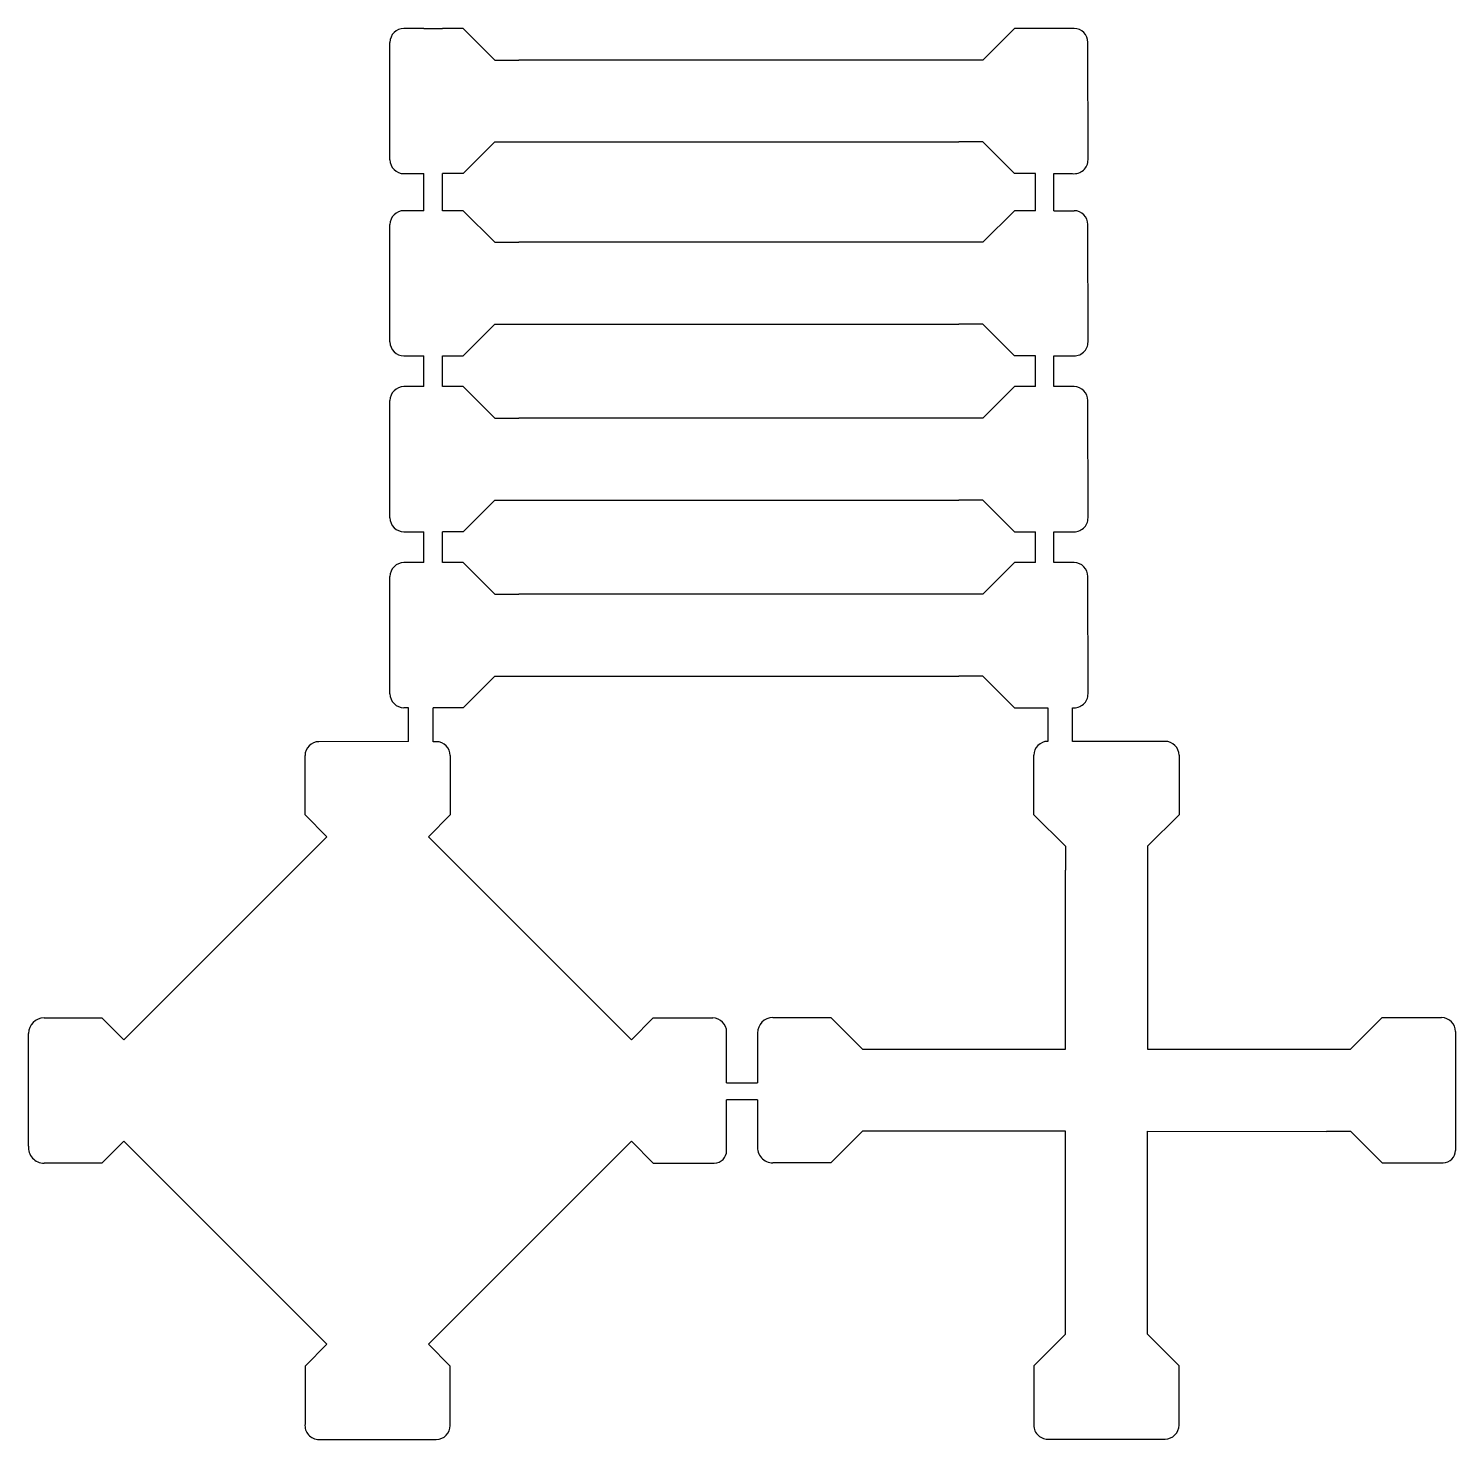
# Model space of a CAD drawing. Header units: millimetres. Extents: x 0 to 92.4, y 0 to 91.4.
import ezdxf

# ---------------------------------------------------------------- set-up
doc = ezdxf.new("R2010")
doc.units = ezdxf.units.MM
doc.layers.get('0').update_dxf_attribs({"lineweight": 25, "true_color": 0xffffff})

msp = doc.modelspace()

# ---------------------------------------------------------------- linework, layer by layer
for p, q in [((25.598, 91.4), (24.298, 91.4)), ((25.598, 91.4), (26.798, 91.4)), ((28.148, 91.4), (26.798, 91.4)), ((28.148, 91.4), (30.198, 89.35)), ((63.848, 91.4), (61.798, 89.35)), ((67.698, 91.4), (63.848, 91.4)), ((23.398, 82.9), (23.398, 90.5)), ((68.604, 82.9), (68.598, 90.5)), ((30.198, 89.35), (31.748, 89.35)), ((60.248, 89.35), (31.748, 89.35)), ((61.798, 89.35), (60.248, 89.35)), ((28.148, 82), (30.198, 84.05)), ((30.198, 84.05), (31.748, 84.05)), ((31.748, 84.05), (60.248, 84.05)), ((61.798, 84.05), (60.248, 84.05)), ((63.848, 82), (61.798, 84.05)), ((24.298, 82), (25.598, 82)), ((25.598, 79.6), (25.598, 82)), ((28.148, 82), (26.798, 82)), ((26.798, 79.6), (26.798, 82)), ((65.198, 82), (63.848, 82)), ((65.198, 79.6), (65.198, 82)), ((66.398, 79.6), (66.398, 82)), ((66.398, 82), (67.598, 82)), ((25.598, 79.6), (24.298, 79.6)), ((28.148, 79.6), (26.798, 79.6)), ((28.148, 79.6), (30.198, 77.55)), ((63.848, 79.6), (61.798, 77.55)), ((65.198, 79.6), (63.848, 79.6)), ((66.398, 79.6), (67.698, 79.6)), ((23.398, 71.1), (23.398, 78.7)), ((68.604, 71.1), (68.598, 78.7)), ((30.198, 77.55), (31.748, 77.55)), ((60.248, 77.55), (31.748, 77.55)), ((61.798, 77.55), (60.248, 77.55)), ((28.148, 70.2), (30.198, 72.25)), ((30.198, 72.25), (31.748, 72.25)), ((31.748, 72.25), (60.248, 72.25)), ((61.798, 72.25), (60.248, 72.25)), ((63.848, 70.2), (61.798, 72.25)), ((24.298, 70.2), (25.598, 70.2)), ((25.598, 68.2), (25.598, 70.2)), ((26.798, 70.2), (28.148, 70.2)), ((26.798, 68.2), (26.798, 70.2)), ((65.198, 70.2), (63.848, 70.2)), ((65.198, 68.2), (65.198, 70.2)), ((66.398, 68.2), (66.398, 70.2)), ((66.398, 70.2), (67.598, 70.2)), ((25.598, 68.2), (24.298, 68.2)), ((28.148, 68.2), (26.798, 68.2)), ((28.148, 68.2), (30.198, 66.15)), ((63.848, 68.2), (61.798, 66.15)), ((65.198, 68.2), (63.848, 68.2)), ((67.698, 68.2), (66.398, 68.2)), ((23.398, 59.7), (23.398, 67.3)), ((68.604, 59.7), (68.598, 67.3)), ((30.198, 66.15), (31.748, 66.15)), ((60.248, 66.15), (31.748, 66.15)), ((61.798, 66.15), (60.248, 66.15)), ((28.148, 58.8), (30.198, 60.85)), ((30.198, 60.85), (31.748, 60.85)), ((31.748, 60.85), (60.248, 60.85)), ((61.798, 60.85), (60.248, 60.85)), ((63.848, 58.8), (61.798, 60.85)), ((24.298, 58.8), (25.598, 58.8)), ((25.598, 56.8), (25.598, 58.8)), ((28.148, 58.8), (26.798, 58.8)), ((26.798, 56.8), (26.798, 58.8)), ((63.848, 58.8), (65.198, 58.8)), ((65.198, 56.8), (65.198, 58.8)), ((66.398, 56.8), (66.398, 58.8)), ((66.398, 58.8), (67.598, 58.8)), ((25.598, 56.8), (24.298, 56.8)), ((28.148, 56.8), (26.798, 56.8)), ((28.148, 56.8), (30.198, 54.75)), ((63.848, 56.8), (61.798, 54.75)), ((65.198, 56.8), (63.848, 56.8)), ((67.698, 56.8), (66.398, 56.8)), ((23.398, 48.3), (23.398, 55.9)), ((68.604, 48.3), (68.598, 55.9)), ((30.198, 54.75), (31.748, 54.75)), ((60.248, 54.75), (31.748, 54.75)), ((61.798, 54.75), (60.248, 54.75)), ((28.148, 47.4), (30.198, 49.45)), ((30.198, 49.45), (31.748, 49.45)), ((31.748, 49.45), (60.248, 49.45)), ((61.798, 49.45), (60.248, 49.45)), ((63.848, 47.4), (61.798, 49.45)), ((24.597, 47.384), (24.298, 47.4)), ((24.597, 45.205), (24.597, 47.384)), ((28.148, 47.4), (26.198, 47.384)), ((26.2, 45.2), (26.198, 47.384)), ((63.848, 47.4), (65.997, 47.4)), ((65.997, 47.4), (65.997, 45.221)), ((67.6, 45.216), (67.598, 47.4)), ((24.597, 45.205), (18.8, 45.2)), ((26.4, 45.2), (26.2, 45.2)), ((73.597, 45.221), (67.6, 45.216)), ((17.9, 40.45), (17.9, 44.3)), ((27.3, 44.3), (27.3, 40.45)), ((65.097, 40.471), (65.097, 44.321)), ((74.497, 44.321), (74.497, 40.471)), ((17.9, 40.45), (19.311, 39.039)), ((25.889, 39.039), (27.3, 40.45)), ((65.097, 40.471), (67.147, 38.421)), ((74.497, 40.471), (72.447, 38.421)), ((18.537, 38.265), (19.311, 39.039)), ((25.889, 39.039), (38.265, 26.664)), ((6.936, 26.664), (18.537, 38.265)), ((67.147, 38.421), (67.147, 36.871)), ((72.447, 38.421), (72.447, 36.871)), ((67.147, 25.271), (67.147, 36.871)), ((72.447, 36.871), (72.447, 25.271)), ((1, 27.3), (4.75, 27.3)), ((4.75, 27.3), (6.161, 25.889)), ((40.45, 27.3), (39.039, 25.889)), ((40.45, 27.3), (44.3, 27.3)), ((48.197, 27.321), (51.947, 27.321)), ((51.947, 27.321), (53.997, 25.271)), ((87.647, 27.321), (85.596, 25.27)), ((87.647, 27.321), (91.497, 27.321)), ((0, 19), (0, 26.3)), ((6.936, 26.664), (6.161, 25.889)), ((38.265, 26.664), (39.039, 25.889)), ((45.2, 23.1), (45.2, 26.4)), ((47.197, 26.321), (47.197, 23.1)), ((92.397, 26.421), (92.397, 18.721)), ((53.997, 25.271), (55.547, 25.271)), ((55.547, 25.271), (67.147, 25.271)), ((72.447, 25.271), (85.596, 25.27)), ((45.2, 23.1), (47.197, 23.1)), ((47.2, 22), (45.2, 22)), ((45.2, 18.7), (45.2, 22)), ((47.2, 22), (47.197, 19.021)), ((51.947, 17.921), (53.997, 19.971)), ((55.547, 19.971), (53.997, 19.971)), ((67.147, 19.962), (55.547, 19.971)), ((67.147, 6.821), (67.147, 19.962)), ((72.447, 19.958), (84.047, 19.949)), ((72.447, 6.821), (72.447, 19.958)), ((85.622, 19.946), (84.047, 19.949)), ((87.647, 17.921), (85.622, 19.946)), ((6.161, 19.311), (4.75, 17.9)), ((6.936, 18.536), (6.161, 19.311)), ((6.936, 18.536), (18.536, 6.936)), ((38.252, 18.524), (26.664, 6.936)), ((38.252, 18.524), (39.039, 19.311)), ((40.45, 17.9), (39.039, 19.311)), ((4.75, 17.9), (1, 17.895)), ((40.45, 17.9), (44.4, 17.9)), ((51.947, 17.921), (48.197, 17.916)), ((87.647, 17.921), (91.597, 17.921)), ((18.536, 6.936), (19.311, 6.161)), ((26.664, 6.936), (25.889, 6.161)), ((65.097, 4.771), (67.147, 6.821)), ((74.497, 4.771), (72.447, 6.821)), ((19.311, 6.161), (17.9, 4.75)), ((27.3, 4.75), (25.889, 6.161)), ((17.9, 4.75), (17.9, 1)), ((27.3, 0.9), (27.3, 4.75)), ((65.097, 4.771), (65.097, 1.021)), ((74.497, 0.921), (74.497, 4.771)), ((18.8, -0.006), (26.4, 0)), ((65.997, 0.016), (73.597, 0.021))]:
    msp.add_line(p, q)
for centre, radius, start, end in [((24.298, 90.5), 0.9, 90, 180), ((67.698, 90.5), 0.9, 0, 90), ((24.298, 82.9), 0.9, 180, 270), ((67.698, 82.9), 0.906, 263.65981, 0), ((24.298, 78.7), 0.9, 90, 180), ((67.698, 78.7), 0.9, 0, 90), ((24.298, 71.1), 0.9, 180, 270), ((67.698, 71.1), 0.906, 263.65981, 0), ((24.298, 67.3), 0.9, 90, 180), ((67.698, 67.3), 0.9, 0, 90), ((24.298, 59.7), 0.9, 180, 270), ((67.698, 59.7), 0.906, 263.65981, 0), ((24.298, 55.9), 0.9, 90, 180), ((67.698, 55.9), 0.9, 0, 90), ((24.298, 48.3), 0.9, 180, 270), ((67.698, 48.3), 0.906, 263.65981, 0), ((18.8, 44.3), 0.9, 90, 180), ((26.4, 44.3), 0.9, 0, 90), ((65.997, 44.321), 0.9, 90, 180), ((73.597, 44.321), 0.9, 0, 90), ((1, 26.3), 1, 90, 180), ((44.3, 26.4), 0.9, 0, 90), ((48.197, 26.321), 1, 90, 180), ((91.497, 26.421), 0.9, 0, 90), ((1, 18.9), 1.005, 174.28941, 270), ((44.4, 18.7), 0.8, 270, 0), ((48.197, 18.921), 1.005, 174.28941, 270), ((91.597, 18.721), 0.8, 270, 0), ((18.8, 0.9), 0.906, 173.65981, 270), ((65.997, 0.921), 0.906, 173.65981, 270), ((26.4, 0.9), 0.9, 270, 0), ((73.597, 0.921), 0.9, 270, 0)]:
    msp.add_arc(centre, radius, start, end)

doc.saveas('drawing.dxf')
